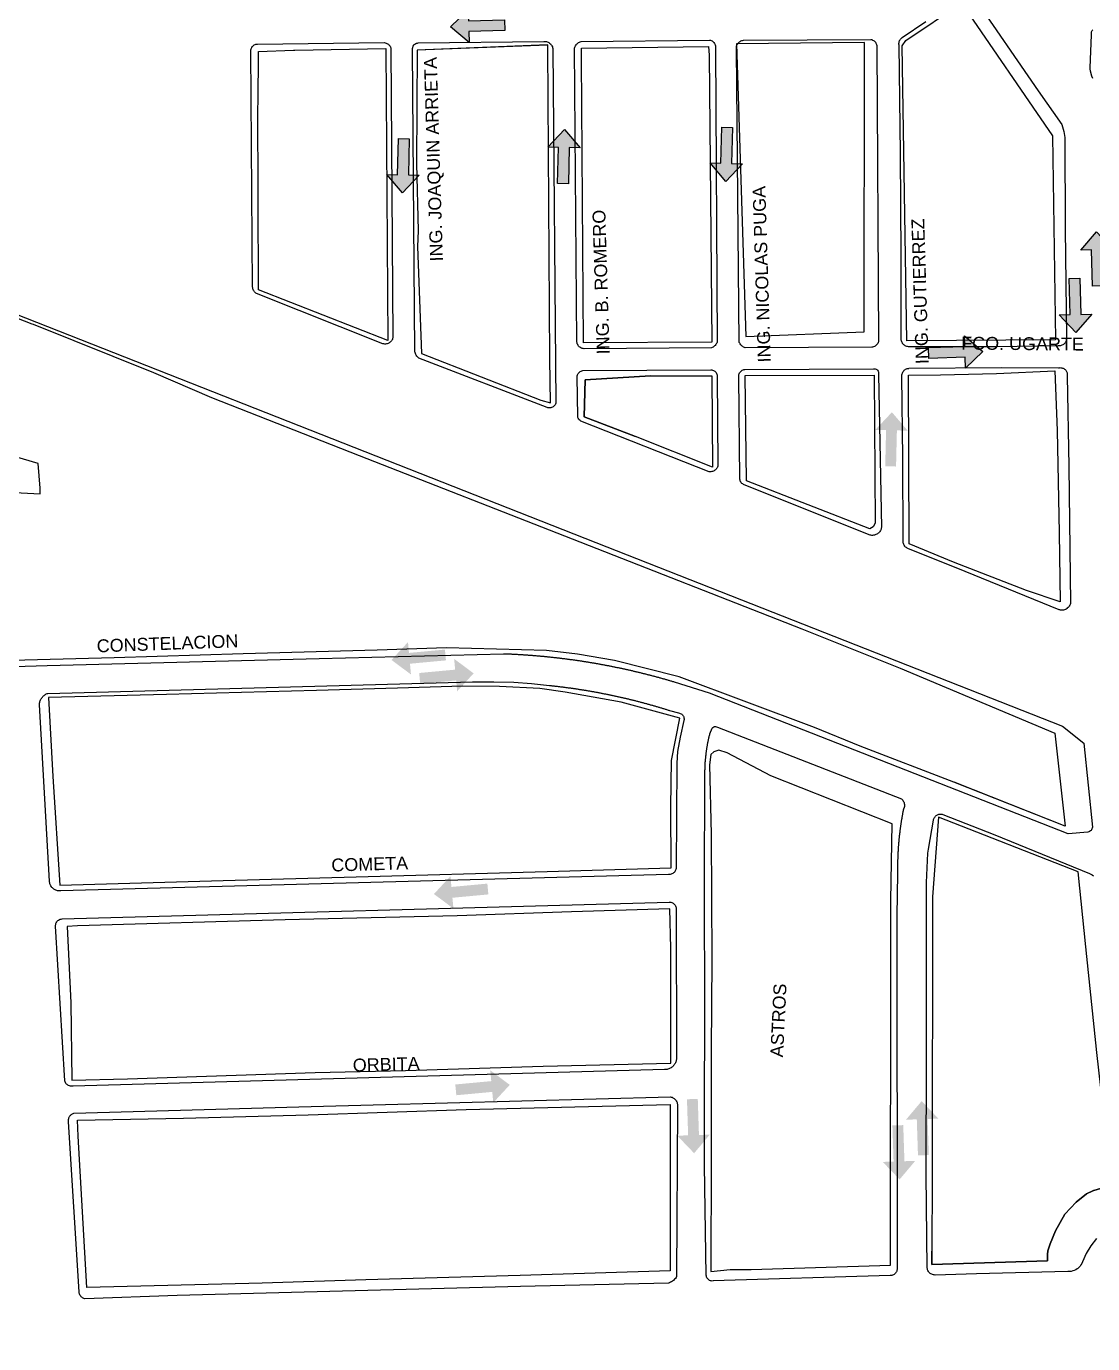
# Model space of a CAD drawing. Header units: metres. Extents: x 668617 to 675126, y 2286318 to 2293677.
# Drawn here: x 671580 to 671995, y 2290418 to 2290930 of the extents above; entities that cross this region are included whole.
import ezdxf

# ---------------------------------------------------------------- set-up
doc = ezdxf.new("R2010")
doc.units = ezdxf.units.M
doc.header["$MEASUREMENT"] = 0
for name, color, linetype in [('0_SENTIDO-VIAL', 30, 'Continuous'), ('DMTG-BANQUETA', 252, 'Continuous'), ('DMTG-MANZANA', 253, 'Continuous'), ('DMTG-NOM-CALLES', 251, 'Continuous'), ('DMTG-TRAZA-BASE', 7, 'Continuous'), ('DMTG_SECCIONES_VIALES', 250, 'Continuous')]:
    doc.layers.add(name, color=color, linetype=linetype)
doc.styles.get("Standard").update_dxf_attribs({"font": 'arial.ttf'})

# ---------------------------------------------------------------- blocks, each defined once
blk = doc.blocks.new('traza_base_proyecto')
at = {"layer": '0_SENTIDO-VIAL'}
for points in [[(209.14, -1722.67), (195.1, -1723.09), (195.22, -1727.3), (188.01, -1721.2), (194.84, -1714.67), (194.97, -1718.88), (209.01, -1718.46)], [(229.64, -1782.14), (229.97, -1768.1), (225.76, -1768), (232.24, -1761.12), (238.39, -1768.29), (234.18, -1768.2), (233.85, -1782.24)], [(297.65, -1760.34), (297.32, -1774.38), (301.54, -1774.48), (295.05, -1781.35), (288.9, -1774.18), (293.11, -1774.28), (293.44, -1760.24)], [(171.93, -1764.8), (171.6, -1778.84), (175.81, -1778.94), (169.33, -1785.81), (163.17, -1778.64), (167.39, -1778.74), (167.72, -1764.7)], [(437.65, -1822.03), (437.28, -1807.99), (433.07, -1808.1), (439.21, -1800.91), (445.71, -1807.77), (441.5, -1807.88), (441.86, -1821.92)], [(432.78, -1819.02), (433.14, -1833.06), (437.36, -1832.96), (431.22, -1840.14), (424.72, -1833.28), (428.93, -1833.17), (428.57, -1819.13)], [(373.94, -1845.97), (387.98, -1845.55), (387.86, -1841.34), (395.06, -1847.45), (388.23, -1853.97), (388.11, -1849.76), (374.07, -1850.18)], [(357.05, -1892.13), (357.38, -1878.09), (353.16, -1877.99), (359.65, -1871.12), (365.8, -1878.29), (361.59, -1878.19), (361.26, -1892.23)], [(186.19, -1967.63), (172.2, -1968.93), (172.59, -1973.12), (165.01, -1967.48), (171.42, -1960.54), (171.81, -1964.73), (185.8, -1963.43)], [(175.78, -1972.54), (189.77, -1971.24), (189.38, -1967.04), (196.96, -1972.68), (190.55, -1979.63), (190.16, -1975.43), (176.17, -1976.73)], [(202.69, -2058.66), (188.71, -2059.96), (189.1, -2064.15), (181.52, -2058.51), (187.93, -2051.57), (188.32, -2055.76), (202.3, -2054.46)], [(189.83, -2132.58), (203.82, -2131.28), (203.43, -2127.08), (211.01, -2132.73), (204.6, -2139.67), (204.21, -2135.47), (190.22, -2136.77)], [(284.14, -2138.19), (284.6, -2152.23), (288.81, -2152.09), (282.72, -2159.32), (276.17, -2152.5), (280.39, -2152.37), (279.93, -2138.33)], [(369.79, -2160.19), (369.33, -2146.15), (365.12, -2146.29), (371.21, -2139.06), (377.76, -2145.88), (373.54, -2146.01), (374, -2160.05)], [(364.06, -2148.39), (364.52, -2162.43), (368.73, -2162.29), (362.64, -2169.52), (356.09, -2162.7), (360.3, -2162.57), (359.85, -2148.53)]]:
    blk.add_hatch(color=256, dxfattribs=at).paths.add_polyline_path(points)
for points in [[(209.14, -1722.67), (195.1, -1723.09), (195.22, -1727.3), (188.01, -1721.2), (194.84, -1714.67), (194.97, -1718.88), (209.01, -1718.46)], [(229.64, -1782.14), (229.97, -1768.1), (225.76, -1768), (232.24, -1761.12), (238.39, -1768.29), (234.18, -1768.2), (233.85, -1782.24)], [(297.65, -1760.34), (297.32, -1774.38), (301.54, -1774.48), (295.05, -1781.35), (288.9, -1774.18), (293.11, -1774.28), (293.44, -1760.24)], [(171.93, -1764.8), (171.6, -1778.84), (175.81, -1778.94), (169.33, -1785.81), (163.17, -1778.64), (167.39, -1778.74), (167.72, -1764.7)], [(437.65, -1822.03), (437.28, -1807.99), (433.07, -1808.1), (439.21, -1800.91), (445.71, -1807.77), (441.5, -1807.88), (441.86, -1821.92)], [(432.78, -1819.02), (433.14, -1833.06), (437.36, -1832.96), (431.22, -1840.14), (424.72, -1833.28), (428.93, -1833.17), (428.57, -1819.13)], [(373.94, -1845.97), (387.98, -1845.55), (387.86, -1841.34), (395.06, -1847.45), (388.23, -1853.97), (388.11, -1849.76), (374.07, -1850.18)]]:
    blk.add_lwpolyline(points, close=True, dxfattribs=at)
at = {"layer": 'DMTG-BANQUETA', "linetype": 'Continuous', "lineweight": 25}
for points in [[(390.99, -1708.91, 0), (416.54, -1746.06, 0), (425.73, -1759.27, 0), (426.57, -1761.89, 0), (426.86, -1764.31, 0), (426.98, -1799.95, 0), (427.5, -1842.06, 0), (427.53, -1842.37, 0), (427.53, -1842.69, 0), (427.49, -1843, 0), (427.41, -1843.3, 0), (427.31, -1843.59, 0), (427.17, -1843.87, 0), (427, -1844.14, 0), (426.8, -1844.38, 0), (426.57, -1844.6, 0), (426.34, -1844.78, 0), (426.08, -1844.94, 0), (425.79, -1845.07, 0), (425.5, -1845.18, 0), (425.19, -1845.24, 0), (424.87, -1845.28, 0), (424.57, -1845.27, 0), (424.29, -1845.24, 0), (400.35, -1845.71, 0), (366.08, -1845.63, 0), (365.75, -1845.59, 0), (365.42, -1845.51, 0), (365.1, -1845.4, 0), (364.8, -1845.26, 0), (364.52, -1845.08, 0), (364.26, -1844.87, 0), (364.02, -1844.63, 0), (363.81, -1844.37, 0), (363.77, -1844.3, 0), (363.6, -1844.01, 0), (363.46, -1843.7, 0), (363.35, -1843.38, 0), (363.3, -1843.05, 0), (363.27, -1842.72, 0), (363.27, -1842.44, 0), (363.25, -1810.51, 0), (363, -1770.46, 0), (362.43, -1728.34, 0), (362.39, -1728, 0), (362.39, -1727.66, 0), (362.43, -1727.31, 0), (362.5, -1726.98, 0), (362.61, -1726.65, 0), (362.65, -1726.57, 0), (362.81, -1726.27, 0), (363, -1725.98, 0), (363.22, -1725.72, 0), (363.47, -1725.48, 0), (363.64, -1725.34, 0), (372.83, -1719.14, 0)], [(437.81, -1741.3, 0), (437.41, -1740.41, 0), (437.11, -1739.49, 0), (437.09, -1739.42, 0), (436.9, -1738.46, 0), (436.82, -1737.5, 0), (436.82, -1737.11, 0), (437.28, -1724.32, 0), (437.25, -1724.04, 0), (437.25, -1723.77, 0), (437.28, -1723.49, 0), (437.34, -1723.22, 0), (437.43, -1722.95, 0), (437.55, -1722.7, 0), (437.7, -1722.46, 0), (437.79, -1722.35, 0)], [(-37.43, -1810.78, 0), (244.45, -1921.74, 0), (425.98, -1993.2, 0), (434.26, -1999.81, 0), (437.67, -2032.52, 0), (437.59, -2032.86, 0), (437.47, -2033.18, 0), (437.29, -2033.49, 0), (437.09, -2033.76, 0), (436.83, -2033.99, 0), (436.55, -2034.19, 0), (436.23, -2034.34, 0), (435.9, -2034.43, 0), (428.15, -2035.06, 0), (288.64, -1980.4, 0), (275.06, -1976.11, 0), (274.77, -1976.02, 0), (274.48, -1975.93, 0), (274.19, -1975.85, 0), (273.9, -1975.76, 0), (273.61, -1975.68, 0), (273.31, -1975.59, 0), (273.02, -1975.51, 0), (272.74, -1975.42, 0), (272.44, -1975.34, 0), (272.15, -1975.25, 0), (271.86, -1975.17, 0), (271.56, -1975.09, 0), (271.27, -1975, 0), (270.99, -1974.92, 0), (270.7, -1974.84, 0), (270.4, -1974.76, 0), (270.11, -1974.68, 0), (269.81, -1974.6, 0), (269.52, -1974.51, 0), (269.24, -1974.43, 0), (268.95, -1974.35, 0), (268.65, -1974.27, 0), (268.35, -1974.19, 0), (268.06, -1974.12, 0), (267.78, -1974.04, 0), (267.49, -1973.96, 0), (267.19, -1973.87, 0), (266.9, -1973.8, 0), (266.6, -1973.73, 0), (266.31, -1973.65, 0), (266.02, -1973.57, 0), (265.72, -1973.49, 0), (265.44, -1973.42, 0), (265.14, -1973.34, 0), (264.85, -1973.27, 0), (264.56, -1973.19, 0), (264.26, -1973.12, 0), (263.97, -1973.04, 0), (263.69, -1972.97, 0), (263.38, -1972.9, 0), (263.08, -1972.82, 0), (262.8, -1972.75, 0), (262.5, -1972.68, 0), (262.2, -1972.6, 0), (261.9, -1972.53, 0), (261.62, -1972.46, 0), (261.33, -1972.39, 0), (261.03, -1972.32, 0), (260.74, -1972.25, 0), (260.44, -1972.18, 0), (260.15, -1972.11, 0), (259.85, -1972.04, 0), (259.56, -1971.97, 0), (259.26, -1971.9, 0), (258.97, -1971.83, 0), (258.69, -1971.76, 0), (258.38, -1971.69, 0), (258.09, -1971.62, 0), (257.79, -1971.56, 0), (257.49, -1971.49, 0), (257.19, -1971.42, 0), (256.9, -1971.36, 0), (256.6, -1971.29, 0), (256.31, -1971.23, 0), (256.02, -1971.16, 0), (255.72, -1971.1, 0), (255.44, -1971.03, 0), (255.13, -1970.97, 0), (254.83, -1970.9, 0), (254.54, -1970.84, 0), (254.24, -1970.78, 0), (253.94, -1970.71, 0), (253.65, -1970.65, 0), (253.35, -1970.59, 0), (253.06, -1970.53, 0), (252.76, -1970.47, 0), (252.45, -1970.4, 0), (252.17, -1970.34, 0), (251.86, -1970.28, 0), (251.56, -1970.22, 0), (251.28, -1970.16, 0), (250.98, -1970.1, 0), (250.69, -1970.04, 0), (250.39, -1969.99, 0), (250.09, -1969.93, 0), (249.79, -1969.87, 0), (249.5, -1969.81, 0), (249.2, -1969.75, 0), (248.9, -1969.7, 0), (248.6, -1969.64, 0), (248.31, -1969.58, 0), (248.01, -1969.53, 0), (247.7, -1969.47, 0), (247.4, -1969.42, 0), (247.11, -1969.36, 0), (246.81, -1969.31, 0), (246.52, -1969.25, 0), (246.22, -1969.2, 0), (245.92, -1969.14, 0), (245.63, -1969.09, 0), (245.33, -1969.04, 0), (245.02, -1968.99, 0), (244.73, -1968.93, 0), (244.43, -1968.87, 0), (244.14, -1968.83, 0), (243.84, -1968.78, 0), (243.54, -1968.73, 0), (243.24, -1968.68, 0), (242.94, -1968.62, 0), (242.64, -1968.58, 0), (242.35, -1968.53, 0), (242.05, -1968.48, 0), (241.75, -1968.43, 0), (241.45, -1968.37, 0), (241.15, -1968.33, 0), (240.85, -1968.28, 0), (240.55, -1968.24, 0), (240.25, -1968.19, 0), (239.95, -1968.14, 0), (239.64, -1968.1, 0), (239.36, -1968.05, 0), (239.06, -1968, 0), (238.76, -1967.96, 0), (238.46, -1967.91, 0), (238.16, -1967.87, 0), (237.86, -1967.82, 0), (237.55, -1967.78, 0), (237.26, -1967.74, 0), (236.96, -1967.69, 0), (236.66, -1967.65, 0), (236.36, -1967.61, 0), (236.06, -1967.56, 0), (235.76, -1967.52, 0), (235.46, -1967.48, 0), (235.16, -1967.44, 0), (234.85, -1967.4, 0), (234.56, -1967.36, 0), (234.26, -1967.32, 0), (233.96, -1967.28, 0), (233.65, -1967.24, 0), (233.35, -1967.2, 0), (233.06, -1967.16, 0), (232.76, -1967.12, 0), (232.46, -1967.08, 0), (232.15, -1967.05, 0), (231.85, -1967.01, 0), (231.56, -1966.97, 0), (231.26, -1966.93, 0), (230.95, -1966.9, 0), (230.65, -1966.86, 0), (230.35, -1966.83, 0), (230.06, -1966.79, 0), (229.76, -1966.75, 0), (229.45, -1966.72, 0), (229.15, -1966.69, 0), (228.85, -1966.65, 0), (228.55, -1966.62, 0), (228.24, -1966.58, 0), (227.95, -1966.55, 0), (227.65, -1966.52, 0), (227.35, -1966.49, 0), (227.05, -1966.45, 0), (226.75, -1966.42, 0), (226.45, -1966.39, 0), (226.14, -1966.36, 0), (225.84, -1966.33, 0), (225.54, -1966.3, 0), (225.23, -1966.27, 0), (224.94, -1966.24, 0), (224.64, -1966.21, 0), (224.34, -1966.18, 0), (224.04, -1966.15, 0), (223.73, -1966.12, 0), (223.44, -1966.1, 0), (223.12, -1966.07, 0), (222.82, -1966.04, 0), (222.52, -1966.02, 0), (222.23, -1965.99, 0), (221.92, -1965.96, 0), (221.62, -1965.94, 0), (221.32, -1965.91, 0), (221.02, -1965.89, 0), (220.71, -1965.86, 0), (220.42, -1965.84, 0), (220.1, -1965.81, 0), (219.81, -1965.79, 0), (219.51, -1965.77, 0), (219.21, -1965.74, 0), (218.9, -1965.72, 0), (218.6, -1965.7, 0), (218.3, -1965.68, 0), (218, -1965.65, 0), (217.69, -1965.62, 0), (217.4, -1965.61, 0), (217.1, -1965.59, 0), (216.79, -1965.57, 0), (216.49, -1965.55, 0), (216.19, -1965.53, 0), (215.89, -1965.51, 0), (215.59, -1965.49, 0), (215.27, -1965.48, 0), (214.98, -1965.46, 0), (214.69, -1965.44, 0), (214.38, -1965.42, 0), (214.06, -1965.41, 0), (213.77, -1965.39, 0), (213.47, -1965.37, 0), (213.17, -1965.36, 0), (212.86, -1965.34, 0), (212.56, -1965.32, 0), (212.26, -1965.31, 0), (211.96, -1965.3, 0), (211.66, -1965.28, 0), (211.35, -1965.27, 0), (211.05, -1965.25, 0), (210.75, -1965.24, 0), (210.45, -1965.23, 0), (210.14, -1965.21, 0), (209.84, -1965.2, 0), (209.53, -1965.19, 0), (209.23, -1965.18, 0), (208.94, -1965.17, 0), (208.62, -1965.16, 0), (136.9, -1966.99, 0), (31.12, -1969.7, 0), (-135.79, -1974.82, 0)], [(439.2, -2192.52, 0), (437.05, -2195.31, 0), (435.22, -2198.33, 0), (433.74, -2201.52, 0), (433.48, -2202.21, 0), (433.17, -2202.75, 0), (432.81, -2203.26, 0), (432.39, -2203.72, 0), (431.92, -2204.13, 0), (431.66, -2204.33, 0), (431.13, -2204.66, 0), (430.57, -2204.92, 0), (429.98, -2205.12, 0), (429.37, -2205.26, 0), (428.75, -2205.32, 0), (428.12, -2205.31, 0), (428.1, -2205.31, 0), (392.61, -2206.17, 0), (376.46, -2206.7, 0), (376.12, -2206.68, 0), (375.78, -2206.63, 0), (375.44, -2206.53, 0), (375.12, -2206.4, 0), (374.82, -2206.24, 0), (374.54, -2206.04, 0), (374.28, -2205.82, 0), (374.05, -2205.57, 0), (373.85, -2205.29, 0), (373.68, -2204.99, 0), (373.55, -2204.67, 0), (373.45, -2204.34, 0), (373.4, -2204.09, 0), (372.99, -2167.59, 0), (373.05, -2121, 0), (373.09, -2054.03, 0), (373.65, -2042.63, 0), (373.83, -2041.02, 0), (375.84, -2029.78, 0), (375.89, -2029.57, 0), (375.98, -2029.27, 0), (376.1, -2028.98, 0), (376.24, -2028.71, 0), (376.44, -2028.45, 0), (376.64, -2028.22, 0), (376.88, -2028.01, 0), (377.13, -2027.83, 0), (377.41, -2027.68, 0), (377.63, -2027.59, 0), (377.92, -2027.5, 0), (378.23, -2027.44, 0), (378.54, -2027.41, 0), (378.85, -2027.42, 0), (379.16, -2027.47, 0), (379.46, -2027.55, 0), (379.48, -2027.55, 0), (399.74, -2035.49, 0), (436.5, -2050.49, 0), (437.05, -2050.74, 0), (437.56, -2051.05, 0), (438.04, -2051.42, 0)]]:
    blk.add_polyline3d(points, dxfattribs=at)
for points in [[(289.45, -1846.05, 0), (239.91, -1846.44, 0), (239.57, -1846.39, 0), (239.23, -1846.31, 0), (238.91, -1846.2, 0), (238.6, -1846.04, 0), (238.31, -1845.85, 0), (238.05, -1845.62, 0), (237.81, -1845.37, 0), (237.6, -1845.1, 0), (237.44, -1844.8, 0), (237.29, -1844.48, 0), (237.2, -1844.15, 0), (237.14, -1843.81, 0), (236.25, -1729.52, 0), (236.34, -1729.19, 0), (236.47, -1728.87, 0), (236.62, -1728.57, 0), (236.81, -1728.28, 0), (237.02, -1728.01, 0), (237.26, -1727.77, 0), (237.52, -1727.55, 0), (237.8, -1727.35, 0), (238.1, -1727.19, 0), (238.41, -1727.05, 0), (238.74, -1726.95, 0), (288.76, -1726.36, 0), (289.08, -1726.44, 0), (289.39, -1726.57, 0), (289.69, -1726.72, 0), (289.94, -1726.91, 0), (290.2, -1727.12, 0), (290.42, -1727.37, 0), (290.6, -1727.65, 0), (290.77, -1727.94, 0), (290.89, -1728.25, 0), (290.98, -1728.57, 0), (291.03, -1728.89, 0), (291.04, -1729.22, 0), (291.01, -1729.55, 0), (291.66, -1843.89, 0), (291.52, -1844.22, 0), (291.35, -1844.53, 0), (291.16, -1844.83, 0), (290.94, -1845.1, 0), (290.69, -1845.35, 0), (290.4, -1845.57, 0), (290.1, -1845.76, 0), (289.77, -1845.92, 0)], [(351.8, -1845.82, 0), (302.63, -1846.06, 0), (302.29, -1845.93, 0), (301.97, -1845.77, 0), (301.65, -1845.58, 0), (301.38, -1845.36, 0), (301.1, -1845.12, 0), (300.86, -1844.86, 0), (300.64, -1844.57, 0), (300.45, -1844.27, 0), (300.28, -1843.95, 0), (299.2, -1730.07, 0), (299.15, -1729.73, 0), (299.15, -1729.39, 0), (299.17, -1729.05, 0), (299.24, -1728.72, 0), (299.35, -1728.4, 0), (299.48, -1728.09, 0), (299.66, -1727.8, 0), (299.86, -1727.53, 0), (300.09, -1727.28, 0), (300.35, -1727.06, 0), (300.63, -1726.87, 0), (300.94, -1726.72, 0), (301.25, -1726.59, 0), (301.58, -1726.51, 0), (301.91, -1726.46, 0), (351.47, -1726.11, 0), (351.8, -1726.21, 0), (352.13, -1726.35, 0), (352.44, -1726.52, 0), (352.72, -1726.73, 0), (352.98, -1726.96, 0), (353.21, -1727.23, 0), (353.41, -1727.52, 0), (353.58, -1727.83, 0), (353.71, -1728.15, 0), (353.81, -1728.49, 0), (354.47, -1843.36, 0), (354.4, -1843.71, 0), (354.29, -1844.05, 0), (354.14, -1844.37, 0), (353.94, -1844.67, 0), (353.71, -1844.95, 0), (353.45, -1845.19, 0), (353.16, -1845.4, 0), (352.84, -1845.57, 0), (352.51, -1845.7, 0), (352.16, -1845.78, 0)], [(162.7, -1844.59, 0), (162.37, -1844.59, 0), (162.03, -1844.56, 0), (161.7, -1844.49, 0), (112.55, -1824.94, 0), (112.26, -1824.76, 0), (112, -1824.55, 0), (111.76, -1824.3, 0), (111.55, -1824.04, 0), (111.37, -1823.75, 0), (111.22, -1823.44, 0), (111.11, -1823.12, 0), (111.04, -1822.79, 0), (111, -1822.46, 0), (110.3, -1730.48, 0), (110.33, -1730.15, 0), (110.41, -1729.82, 0), (110.53, -1729.5, 0), (110.69, -1729.2, 0), (110.88, -1728.93, 0), (111.1, -1728.68, 0), (111.36, -1728.46, 0), (111.64, -1728.27, 0), (111.94, -1728.12, 0), (112.26, -1728.02, 0), (112.6, -1727.95, 0), (112.94, -1727.93, 0), (162.2, -1727.37, 0), (162.54, -1727.43, 0), (162.88, -1727.52, 0), (163.19, -1727.65, 0), (163.5, -1727.82, 0), (163.78, -1728.02, 0), (164.03, -1728.25, 0), (164.26, -1728.51, 0), (164.45, -1728.8, 0), (164.6, -1729.1, 0), (164.74, -1729.42, 0), (164.81, -1729.76, 0), (165.55, -1842.14, 0), (165.46, -1842.46, 0), (165.34, -1842.77, 0), (165.19, -1843.07, 0), (165, -1843.35, 0), (164.78, -1843.61, 0), (164.54, -1843.84, 0), (164.27, -1844.04, 0), (163.98, -1844.22, 0), (163.69, -1844.36, 0), (163.36, -1844.47, 0), (163.04, -1844.55, 0)], [(226.57, -1869.46, 0), (226.22, -1869.47, 0), (225.87, -1869.43, 0), (225.53, -1869.34, 0), (175.69, -1850.06, 0), (175.39, -1849.83, 0), (175.12, -1849.56, 0), (174.88, -1849.28, 0), (174.66, -1848.97, 0), (174.48, -1848.64, 0), (174.33, -1848.29, 0), (174.21, -1847.94, 0), (174.13, -1847.57, 0), (173.2, -1730, 0), (173.2, -1729.66, 0), (173.25, -1729.32, 0), (173.34, -1729, 0), (173.48, -1728.69, 0), (173.67, -1728.4, 0), (173.89, -1728.14, 0), (174.15, -1727.92, 0), (174.44, -1727.74, 0), (174.75, -1727.6, 0), (175.07, -1727.51, 0), (175.41, -1727.46, 0), (224.23, -1726.87, 0), (224.59, -1726.87, 0), (224.94, -1726.91, 0), (225.29, -1726.97, 0), (225.62, -1727.07, 0), (225.94, -1727.21, 0), (226.25, -1727.37, 0), (226.53, -1727.58, 0), (226.8, -1727.81, 0), (227.03, -1728.07, 0), (227.24, -1728.35, 0), (227.42, -1728.65, 0), (227.57, -1728.96, 0), (227.69, -1729.3, 0), (227.76, -1729.64, 0), (228.94, -1867.62, 0), (228.8, -1867.94, 0), (228.62, -1868.25, 0), (228.41, -1868.53, 0), (228.16, -1868.78, 0), (227.88, -1868.99, 0), (227.58, -1869.17, 0), (227.26, -1869.31, 0), (226.92, -1869.41, 0)], [(289.24, -1894.27, 0), (288.92, -1894.29, 0), (288.59, -1894.27, 0), (238.65, -1874.58, 0), (238.34, -1874.37, 0), (238.06, -1874.11, 0), (237.82, -1873.81, 0), (237.64, -1873.48, 0), (237.5, -1873.12, 0), (237.44, -1872.76, 0), (237.19, -1857.3, 0), (237.24, -1856.95, 0), (237.34, -1856.62, 0), (237.48, -1856.31, 0), (237.67, -1856.01, 0), (237.89, -1855.74, 0), (238.14, -1855.51, 0), (238.44, -1855.3, 0), (238.74, -1855.14, 0), (239.06, -1855.02, 0), (239.4, -1854.95, 0), (289.2, -1854.62, 0), (289.55, -1854.65, 0), (289.88, -1854.73, 0), (290.2, -1854.85, 0), (290.51, -1855.01, 0), (290.79, -1855.21, 0), (291.04, -1855.45, 0), (291.25, -1855.72, 0), (291.44, -1856.01, 0), (291.57, -1856.33, 0), (291.67, -1856.66, 0), (291.72, -1857, 0), (291.99, -1891.81, 0), (291.91, -1892.12, 0), (291.79, -1892.44, 0), (291.64, -1892.73, 0), (291.46, -1893, 0), (291.25, -1893.26, 0), (291.02, -1893.49, 0), (290.77, -1893.7, 0), (290.49, -1893.87, 0), (290.2, -1894.02, 0), (289.89, -1894.14, 0), (289.56, -1894.22, 0)], [(352.49, -1918.99, 0), (352.16, -1919.01, 0), (351.82, -1919, 0), (351.49, -1918.95, 0), (351.16, -1918.87, 0), (350.84, -1918.77, 0), (301.94, -1899.19, 0), (301.61, -1899.02, 0), (301.31, -1898.79, 0), (301.06, -1898.52, 0), (300.85, -1898.21, 0), (300.69, -1897.87, 0), (300.59, -1897.52, 0), (300.54, -1897.15, 0), (300.1, -1857.19, 0), (300.1, -1856.83, 0), (300.16, -1856.47, 0), (300.26, -1856.12, 0), (300.41, -1855.8, 0), (300.6, -1855.5, 0), (300.84, -1855.23, 0), (301.1, -1855, 0), (301.41, -1854.81, 0), (301.74, -1854.66, 0), (302.08, -1854.56, 0), (302.44, -1854.51, 0), (352.44, -1854.21, 0), (352.79, -1854.19, 0), (353.15, -1854.24, 0), (353.49, -1854.36, 0), (353.8, -1854.55, 0), (354.06, -1854.79, 0), (354.26, -1855.09, 0), (354.4, -1855.42, 0), (354.47, -1855.78, 0), (354.47, -1856.14, 0), (354.39, -1856.49, 0), (355.56, -1915.9, 0), (355.51, -1916.23, 0), (355.42, -1916.56, 0), (355.31, -1916.87, 0), (355.17, -1917.18, 0), (354.99, -1917.46, 0), (354.79, -1917.73, 0), (354.57, -1917.98, 0), (354.32, -1918.21, 0), (354.05, -1918.41, 0), (353.77, -1918.58, 0), (353.46, -1918.73, 0), (353.15, -1918.85, 0), (352.82, -1918.93, 0)], [(402.44, -1853.75, 0), (424.5, -1853.86, 0), (424.8, -1853.8, 0), (425.1, -1853.78, 0), (425.41, -1853.79, 0), (425.71, -1853.84, 0), (426.01, -1853.92, 0), (426.29, -1854.03, 0), (426.56, -1854.17, 0), (426.82, -1854.34, 0), (427.04, -1854.53, 0), (427.25, -1854.76, 0), (427.43, -1855, 0), (427.58, -1855.27, 0), (427.71, -1855.55, 0), (427.8, -1855.84, 0), (427.86, -1856.14, 0), (427.88, -1856.45, 0), (427.87, -1856.75, 0), (427.85, -1856.95, 0), (428.45, -1892.19, 0), (429.07, -1945.52, 0), (428.96, -1945.88, 0), (428.82, -1946.22, 0), (428.63, -1946.55, 0), (428.41, -1946.86, 0), (428.15, -1947.13, 0), (427.87, -1947.38, 0), (427.77, -1947.46, 0), (427.45, -1947.66, 0), (427.11, -1947.83, 0), (426.76, -1947.96, 0), (426.39, -1948.04, 0), (426.02, -1948.09, 0), (425.64, -1948.09, 0), (425.27, -1948.05, 0), (424.9, -1947.97, 0), (424.77, -1947.93, 0), (388.1, -1933.07, 0), (365.86, -1924.12, 0), (365.55, -1923.96, 0), (365.26, -1923.77, 0), (364.99, -1923.54, 0), (364.74, -1923.29, 0), (364.64, -1923.16, 0), (364.44, -1922.87, 0), (364.27, -1922.55, 0), (364.14, -1922.23, 0), (364.05, -1921.89, 0), (364, -1921.56, 0), (363.87, -1888.81, 0), (363.53, -1857.16, 0), (363.53, -1856.84, 0), (363.56, -1856.51, 0), (363.64, -1856.19, 0), (363.74, -1855.88, 0), (363.88, -1855.58, 0), (364.05, -1855.3, 0), (364.26, -1855.04, 0), (364.47, -1854.82, 0), (364.72, -1854.61, 0), (365, -1854.43, 0), (365.29, -1854.28, 0), (365.6, -1854.17, 0), (365.92, -1854.09, 0), (366.24, -1854.05, 0), (366.29, -1854.04, 0)], [(273.41, -2050.86, 0), (273.07, -2050.9, 0), (272.72, -2050.89, 0), (36.38, -2057.31, 0), (36.06, -2057.32, 0), (35.73, -2057.32, 0), (35.41, -2057.28, 0), (35.09, -2057.23, 0), (34.78, -2057.14, 0), (34.48, -2057.03, 0), (34.19, -2056.9, 0), (33.9, -2056.74, 0), (33.63, -2056.56, 0), (33.37, -2056.36, 0), (33.13, -2056.14, 0), (32.92, -2055.91, 0), (32.72, -2055.65, 0), (32.54, -2055.37, 0), (32.38, -2055.1, 0), (32.25, -2054.8, 0), (32.14, -2054.5, 0), (32.06, -2054.19, 0), (32, -2053.87, 0), (31.96, -2053.54, 0), (28.07, -1984.93, 0), (28.09, -1984.6, 0), (28.12, -1984.28, 0), (28.19, -1983.95, 0), (28.27, -1983.62, 0), (28.37, -1983.32, 0), (28.49, -1983.02, 0), (28.64, -1982.72, 0), (28.81, -1982.44, 0), (28.99, -1982.17, 0), (29.2, -1981.91, 0), (29.42, -1981.66, 0), (29.65, -1981.44, 0), (29.91, -1981.23, 0), (30.17, -1981.03, 0), (30.44, -1980.86, 0), (30.74, -1980.7, 0), (31.04, -1980.57, 0), (31.35, -1980.46, 0), (196.49, -1975.99, 0), (204.79, -1976, 0), (212.61, -1976.17, 0), (219.49, -1976.66, 0), (226.48, -1977.39, 0), (226.79, -1977.42, 0), (227.09, -1977.45, 0), (227.39, -1977.49, 0), (227.69, -1977.52, 0), (227.99, -1977.55, 0), (228.29, -1977.58, 0), (228.59, -1977.62, 0), (228.89, -1977.65, 0), (229.19, -1977.69, 0), (229.49, -1977.72, 0), (229.78, -1977.76, 0), (230.09, -1977.79, 0), (230.39, -1977.83, 0), (230.69, -1977.86, 0), (230.99, -1977.9, 0), (231.29, -1977.94, 0), (231.59, -1977.98, 0), (231.89, -1978.01, 0), (232.19, -1978.05, 0), (232.48, -1978.09, 0), (232.79, -1978.12, 0), (233.09, -1978.17, 0), (233.39, -1978.21, 0), (233.69, -1978.25, 0), (233.99, -1978.29, 0), (234.29, -1978.33, 0), (234.59, -1978.37, 0), (234.89, -1978.41, 0), (235.19, -1978.46, 0), (235.49, -1978.5, 0), (235.79, -1978.54, 0), (236.09, -1978.58, 0), (236.39, -1978.62, 0), (236.69, -1978.67, 0), (236.98, -1978.72, 0), (237.27, -1978.76, 0), (237.58, -1978.81, 0), (237.88, -1978.85, 0), (238.19, -1978.9, 0), (238.48, -1978.94, 0), (238.77, -1978.99, 0), (239.08, -1979.04, 0), (239.37, -1979.09, 0), (239.67, -1979.12, 0), (239.97, -1979.18, 0), (240.27, -1979.23, 0), (240.57, -1979.28, 0), (240.87, -1979.33, 0), (241.16, -1979.37, 0), (241.45, -1979.43, 0), (241.76, -1979.48, 0), (242.06, -1979.53, 0), (242.36, -1979.58, 0), (242.65, -1979.64, 0), (242.95, -1979.69, 0), (243.25, -1979.74, 0), (243.55, -1979.79, 0), (243.85, -1979.85, 0), (244.14, -1979.9, 0), (244.43, -1979.96, 0), (244.74, -1980.01, 0), (245.04, -1980.06, 0), (245.33, -1980.12, 0), (245.63, -1980.18, 0), (245.94, -1980.23, 0), (246.22, -1980.29, 0), (246.52, -1980.35, 0), (246.81, -1980.4, 0), (247.11, -1980.46, 0), (247.4, -1980.52, 0), (247.7, -1980.58, 0), (248, -1980.64, 0), (248.3, -1980.69, 0), (248.6, -1980.75, 0), (248.89, -1980.81, 0), (249.19, -1980.87, 0), (249.49, -1980.94, 0), (249.78, -1981, 0), (250.08, -1981.06, 0), (250.37, -1981.12, 0), (250.67, -1981.18, 0), (250.97, -1981.25, 0), (251.26, -1981.31, 0), (251.56, -1981.37, 0), (251.85, -1981.44, 0), (252.15, -1981.5, 0), (252.44, -1981.56, 0), (252.74, -1981.62, 0), (253.03, -1981.69, 0), (253.33, -1981.76, 0), (253.62, -1981.83, 0), (253.92, -1981.89, 0), (254.21, -1981.96, 0), (254.51, -1982.03, 0), (254.8, -1982.09, 0), (255.1, -1982.16, 0), (255.39, -1982.23, 0), (255.69, -1982.3, 0), (255.98, -1982.37, 0), (256.28, -1982.44, 0), (256.57, -1982.51, 0), (256.85, -1982.58, 0), (257.16, -1982.65, 0), (257.45, -1982.72, 0), (257.74, -1982.79, 0), (258.04, -1982.86, 0), (258.33, -1982.94, 0), (258.63, -1983.01, 0), (258.92, -1983.08, 0), (259.21, -1983.16, 0), (259.51, -1983.23, 0), (259.8, -1983.3, 0), (260.09, -1983.37, 0), (260.39, -1983.45, 0), (260.69, -1983.53, 0), (260.97, -1983.6, 0), (261.26, -1983.68, 0), (261.56, -1983.76, 0), (261.85, -1983.83, 0), (262.14, -1983.91, 0), (262.44, -1983.99, 0), (262.73, -1984.07, 0), (263.02, -1984.14, 0), (263.31, -1984.22, 0), (263.6, -1984.3, 0), (263.89, -1984.37, 0), (264.19, -1984.46, 0), (264.48, -1984.54, 0), (264.77, -1984.62, 0), (265.06, -1984.7, 0), (265.35, -1984.78, 0), (265.64, -1984.87, 0), (265.94, -1984.95, 0), (266.22, -1985.03, 0), (266.52, -1985.11, 0), (266.81, -1985.2, 0), (267.1, -1985.28, 0), (267.39, -1985.36, 0), (267.69, -1985.45, 0), (267.97, -1985.53, 0), (268.26, -1985.62, 0), (268.55, -1985.7, 0), (268.84, -1985.79, 0), (269.13, -1985.87, 0), (269.42, -1985.96, 0), (269.71, -1986.05, 0), (270, -1986.14, 0), (270.29, -1986.23, 0), (270.57, -1986.31, 0), (270.86, -1986.4, 0), (271.15, -1986.49, 0), (271.44, -1986.58, 0), (271.73, -1986.67, 0), (272.02, -1986.76, 0), (272.31, -1986.85, 0), (272.6, -1986.94, 0), (272.88, -1987.03, 0), (273.17, -1987.12, 0), (276.67, -1988.09, 0), (277, -1988.14, 0), (277.33, -1988.23, 0), (277.63, -1988.37, 0), (277.91, -1988.56, 0), (278.17, -1988.79, 0), (278.39, -1989.05, 0), (278.56, -1989.34, 0), (278.7, -1989.65, 0), (278.78, -1989.98, 0), (278.82, -1990.31, 0), (278.81, -1990.65, 0), (278.75, -1990.99, 0), (277.23, -1997.55, 0), (276.25, -2003.08, 0), (276.05, -2007.59, 0), (275.74, -2048.59, 0), (275.66, -2048.92, 0), (275.53, -2049.25, 0), (275.37, -2049.55, 0), (275.17, -2049.84, 0), (274.94, -2050.1, 0), (274.69, -2050.32, 0), (274.39, -2050.52, 0), (274.08, -2050.67, 0), (273.75, -2050.79, 0)], [(290.11, -2209.01, 0), (289.76, -2209.03, 0), (289.4, -2208.99, 0), (289.05, -2208.91, 0), (288.72, -2208.77, 0), (288.41, -2208.58, 0), (288.14, -2208.35, 0), (287.91, -2208.08, 0), (287.71, -2207.77, 0), (287.57, -2207.44, 0), (287.48, -2207.1, 0), (287.44, -2206.74, 0), (286.77, -2164.05, 0), (286.73, -2142.36, 0), (286.9, -2104.55, 0), (286.76, -2056.42, 0), (286.94, -2011.82, 0), (286.94, -2011.51, 0), (286.94, -2011.2, 0), (286.94, -2010.9, 0), (286.94, -2010.59, 0), (286.94, -2010.28, 0), (286.95, -2009.97, 0), (286.96, -2009.66, 0), (286.97, -2009.35, 0), (286.98, -2009.04, 0), (286.99, -2008.73, 0), (287.01, -2008.42, 0), (287.02, -2008.12, 0), (287.04, -2007.81, 0), (287.06, -2007.5, 0), (287.07, -2007.19, 0), (287.1, -2006.87, 0), (287.13, -2006.57, 0), (287.15, -2006.26, 0), (287.19, -2005.96, 0), (287.21, -2005.65, 0), (287.24, -2005.34, 0), (287.27, -2005.03, 0), (287.3, -2004.73, 0), (287.34, -2004.42, 0), (287.37, -2004.11, 0), (287.41, -2003.81, 0), (287.45, -2003.5, 0), (287.49, -2003.19, 0), (287.53, -2002.89, 0), (287.58, -2002.58, 0), (287.62, -2002.27, 0), (287.67, -2001.97, 0), (287.72, -2001.66, 0), (287.77, -2001.36, 0), (287.82, -2001.05, 0), (287.87, -2000.75, 0), (287.94, -2000.45, 0), (287.98, -2000.14, 0), (288.04, -1999.84, 0), (288.1, -1999.53, 0), (288.16, -1999.23, 0), (288.22, -1998.93, 0), (288.29, -1998.62, 0), (288.34, -1998.32, 0), (288.42, -1998.02, 0), (288.49, -1997.72, 0), (288.56, -1997.42, 0), (288.63, -1997.12, 0), (288.7, -1996.82, 0), (288.78, -1996.52, 0), (288.85, -1996.22, 0), (289.72, -1993.96, 0), (289.98, -1993.69, 0), (290.32, -1993.5, 0), (290.69, -1993.4, 0), (291.06, -1993.39, 0), (291.44, -1993.47, 0), (291.77, -1993.64, 0), (363.4, -2021.51, 0), (363.66, -2021.76, 0), (363.88, -2022.04, 0), (364.08, -2022.34, 0), (364.24, -2022.66, 0), (364.37, -2023, 0), (364.47, -2023.35, 0), (364.53, -2023.7, 0), (364.55, -2024.06, 0), (364.53, -2024.42, 0), (364.07, -2025.89, 0), (364.01, -2026.19, 0), (363.94, -2026.49, 0), (363.89, -2026.79, 0), (363.83, -2027.09, 0), (363.77, -2027.39, 0), (363.72, -2027.69, 0), (363.67, -2027.99, 0), (363.6, -2028.29, 0), (363.56, -2028.59, 0), (363.51, -2028.89, 0), (363.46, -2029.19, 0), (363.41, -2029.49, 0), (363.35, -2029.79, 0), (363.3, -2030.09, 0), (363.26, -2030.39, 0), (363.21, -2030.69, 0), (363.17, -2030.99, 0), (363.12, -2031.29, 0), (363.08, -2031.6, 0), (363.03, -2031.9, 0), (362.99, -2032.2, 0), (362.95, -2032.5, 0), (362.9, -2032.8, 0), (362.86, -2033.11, 0), (362.82, -2033.41, 0), (362.78, -2033.71, 0), (362.74, -2034.01, 0), (362.71, -2034.31, 0), (362.67, -2034.62, 0), (362.63, -2034.92, 0), (362.6, -2035.22, 0), (362.56, -2035.53, 0), (362.53, -2035.83, 0), (362.5, -2036.12, 0), (362.46, -2036.43, 0), (362.44, -2036.74, 0), (362.4, -2037.04, 0), (362.37, -2037.34, 0), (362.34, -2037.65, 0), (362.32, -2037.95, 0), (362.29, -2038.26, 0), (362.26, -2038.56, 0), (362.23, -2038.86, 0), (362.21, -2039.17, 0), (362.19, -2039.47, 0), (362.16, -2039.77, 0), (362.14, -2040.08, 0), (362.12, -2040.37, 0), (362.1, -2040.69, 0), (362.08, -2040.99, 0), (362.06, -2041.29, 0), (362.04, -2041.6, 0), (362.02, -2041.9, 0), (362, -2042.21, 0), (361.99, -2042.51, 0), (361.97, -2042.82, 0), (361.96, -2043.12, 0), (361.94, -2043.43, 0), (361.94, -2043.73, 0), (361.92, -2044.03, 0), (361.91, -2044.34, 0), (361.9, -2044.64, 0), (361.89, -2044.95, 0), (361.88, -2045.25, 0), (361.87, -2045.56, 0), (361.85, -2045.86, 0), (361.85, -2046.17, 0), (361.85, -2046.47, 0), (361.85, -2046.78, 0), (361.84, -2047.08, 0), (361.84, -2047.39, 0), (361.84, -2047.69, 0), (361.83, -2048, 0), (361.83, -2048.3, 0), (361.83, -2048.61, 0), (361.83, -2048.91, 0), (361.84, -2049.22, 0), (361.84, -2049.52, 0), (361.84, -2049.82, 0), (361.84, -2050.12, 0), (361.85, -2050.43, 0), (361.62, -2067.09, 0), (361.65, -2204.17, 0), (361.65, -2204.51, 0), (361.61, -2204.84, 0), (361.52, -2205.16, 0), (361.4, -2205.47, 0), (361.23, -2205.76, 0), (361.03, -2206.02, 0), (360.8, -2206.26, 0), (360.52, -2206.47, 0), (360.25, -2206.64, 0), (359.94, -2206.77, 0), (359.62, -2206.86, 0), (359.29, -2206.91, 0), (358.96, -2206.91, 0)], [(40.8, -2133.29, 0), (40.44, -2133.29, 0), (40.1, -2133.25, 0), (39.76, -2133.16, 0), (39.44, -2133.03, 0), (39.13, -2132.86, 0), (38.85, -2132.65, 0), (38.6, -2132.41, 0), (38.38, -2132.14, 0), (38.2, -2131.84, 0), (38.05, -2131.52, 0), (37.95, -2131.19, 0), (34.31, -2071.02, 0), (34.33, -2070.67, 0), (34.39, -2070.33, 0), (34.49, -2069.99, 0), (34.63, -2069.68, 0), (34.81, -2069.37, 0), (35.03, -2069.1, 0), (35.27, -2068.85, 0), (35.55, -2068.64, 0), (35.85, -2068.46, 0), (36.19, -2068.32, 0), (36.51, -2068.23, 0), (36.86, -2068.17, 0), (273.02, -2061.62, 0), (273.37, -2061.62, 0), (273.69, -2061.68, 0), (274.03, -2061.78, 0), (274.34, -2061.92, 0), (274.63, -2062.1, 0), (274.89, -2062.32, 0), (275.13, -2062.57, 0), (275.33, -2062.84, 0), (275.49, -2063.14, 0), (275.61, -2063.46, 0), (275.69, -2063.79, 0), (275.72, -2064.12, 0), (275.71, -2064.47, 0), (275.81, -2122.84, 0), (275.76, -2123.17, 0), (275.69, -2123.5, 0), (275.58, -2123.81, 0), (275.46, -2124.12, 0), (275.31, -2124.42, 0), (275.14, -2124.71, 0), (274.96, -2124.98, 0), (274.75, -2125.24, 0), (274.52, -2125.48, 0), (274.27, -2125.71, 0), (274.01, -2125.91, 0), (273.74, -2126.1, 0), (273.45, -2126.27, 0), (273.15, -2126.41, 0), (272.84, -2126.53, 0), (272.52, -2126.62, 0), (272.2, -2126.7, 0), (271.87, -2126.75, 0), (271.54, -2126.78, 0), (271.2, -2126.78, 0), (41.14, -2133.25, 0)], [(81.65, -2214.67, 0), (45.67, -2215.94, 0), (45.38, -2215.83, 0), (45.1, -2215.7, 0), (44.83, -2215.54, 0), (44.59, -2215.35, 0), (44.36, -2215.14, 0), (44.15, -2214.91, 0), (44.13, -2214.88, 0), (43.95, -2214.63, 0), (43.79, -2214.36, 0), (43.67, -2214.07, 0), (43.57, -2213.78, 0), (43.5, -2213.48, 0), (43.47, -2213.28, 0), (39.38, -2147.07, 0), (39.35, -2146.76, 0), (39.35, -2146.46, 0), (39.39, -2146.16, 0), (39.45, -2145.87, 0), (39.54, -2145.58, 0), (39.66, -2145.3, 0), (39.81, -2145.04, 0), (39.86, -2144.95, 0), (40.04, -2144.71, 0), (40.25, -2144.49, 0), (40.47, -2144.28, 0), (40.71, -2144.1, 0), (40.97, -2143.95, 0), (41.24, -2143.82, 0), (41.42, -2143.75, 0), (129.01, -2141.34, 0), (273.51, -2137.38, 0), (273.84, -2137.46, 0), (274.16, -2137.58, 0), (274.47, -2137.72, 0), (274.76, -2137.9, 0), (275.02, -2138.1, 0), (275.28, -2138.33, 0), (275.39, -2138.44, 0), (275.6, -2138.7, 0), (275.79, -2138.98, 0), (275.95, -2139.28, 0), (276.08, -2139.6, 0), (276.18, -2139.92, 0), (276.25, -2140.25, 0), (276.29, -2140.59, 0), (276.29, -2140.88, 0), (275.89, -2207.21, 0), (275.68, -2207.62, 0), (275.43, -2208, 0), (275.14, -2208.36, 0), (274.81, -2208.69, 0), (274.71, -2208.79, 0), (274.34, -2209.07, 0), (273.95, -2209.32, 0), (273.54, -2209.53, 0), (273.1, -2209.7, 0), (272.69, -2209.82, 0), (215.22, -2211.16, 0)]]:
    blk.add_polyline3d(points, close=True, dxfattribs=at)
at = {"layer": 'DMTG-MANZANA', "color": 8, "linetype": 'Continuous', "lineweight": 25}
for p, q in [((366.13, -1856.76), (378.5, -1856.53)), ((383.64, -1929.41), (366.35, -1922.26))]:
    blk.add_line(p, q, dxfattribs=at)
at = {"layer": 'DMTG-MANZANA', "linetype": 'Continuous', "lineweight": 25}
for points in [[(386.74, -1712, 0), (422.05, -1763.63, 0), (423.25, -1843.02, 0), (365.5, -1843.29, 0), (363.67, -1728.63, 0), (365.05, -1726.57, 0)], [(386.74, -1712, 0), (422.05, -1763.63, 0), (423.25, -1843.02, 0), (365.5, -1843.29, 0), (363.67, -1728.63, 0), (365.05, -1726.57, 0)], [(162.79, -1729.65, 0), (163.61, -1843.21, 0), (113.29, -1823.56, 0), (113.07, -1751.91, 0), (113.09, -1751.45, 0), (113.26, -1730.78, 0), (126.83, -1730.31, 0), (127.35, -1730.28, 0)], [(226.64, -1850.47, 0), (225.84, -1729.08, 0), (225.81, -1728.39, 0), (174.93, -1730.29, 0), (174.75, -1774.38, 0), (175.33, -1800.5, 0), (175.13, -1806.69, 0), (176.66, -1848.26, 0), (223.1, -1866.38, 0), (226.87, -1867.51, 0)], [(238.93, -1733.65, 0), (238.91, -1729.5, 0), (288.3, -1728.89, 0), (288.53, -1732.25, 0), (289.58, -1843.93, 0), (239.64, -1844.07, 0)], [(238.93, -1733.65, 0), (238.91, -1729.5, 0), (288.3, -1728.89, 0), (288.53, -1732.25, 0), (289.58, -1843.93, 0), (239.64, -1844.07, 0)], [(349.05, -1727.36, 0), (299.2, -1727.86, 0), (302.79, -1841.64, 0), (348.86, -1839.87, 0)], [(289.9, -1892.53, 0), (259.9, -1880.55, 0), (239.89, -1872.92, 0), (240.28, -1858.46, 0), (265.72, -1856.96, 0), (289.61, -1856.96, 0)], [(289.9, -1892.53, 0), (259.9, -1880.55, 0), (239.89, -1872.92, 0), (240.28, -1858.46, 0), (265.72, -1856.96, 0), (289.61, -1856.96, 0)], [(352.7, -1856.69, 0), (353.11, -1914.21, 0), (352.34, -1915.74, 0), (351.08, -1916.47, 0), (303.13, -1897.76, 0), (302.61, -1856.79, 0)], [(352.7, -1856.69, 0), (353.11, -1914.21, 0), (352.34, -1915.74, 0), (351.08, -1916.47, 0), (303.13, -1897.76, 0), (302.61, -1856.79, 0)], [(423.94, -1878.18, 0), (424.72, -1917.98, 0), (425.15, -1944.84, 0), (411.96, -1940.45, 0), (383.64, -1929.41, 0), (366.35, -1922.26, 0), (366.13, -1856.76, 0), (378.5, -1856.53, 0), (400.3, -1856.02, 0), (423.06, -1855.04, 0)], [(423.94, -1878.18, 0), (424.72, -1917.98, 0), (425.15, -1944.84, 0), (411.96, -1940.45, 0), (383.64, -1929.41, 0), (366.35, -1922.26, 0), (366.13, -1856.76, 0), (378.5, -1856.53, 0), (400.3, -1856.02, 0), (423.06, -1855.04, 0)], [(33.32, -2012.78, 0), (36.02, -2055.05, 0), (99.53, -2053.19, 0), (151.3, -2051.78, 0), (225.56, -2049.71, 0), (273.73, -2048.32, 0), (273.66, -2024.6, 0), (273.87, -2006.55, 0), (277.18, -1990.05, 0), (254.36, -1983.87, 0), (232.61, -1980, 0), (222.72, -1978.6, 0), (207.07, -1977.84, 0), (192.73, -1977.71, 0), (167.34, -1978.45, 0), (135.79, -1979.3, 0), (77.55, -1980.87, 0), (31.63, -1982.11, 0)], [(33.32, -2012.78, 0), (36.02, -2055.05, 0), (99.53, -2053.19, 0), (151.3, -2051.78, 0), (225.56, -2049.71, 0), (273.73, -2048.32, 0), (273.66, -2024.6, 0), (273.87, -2006.55, 0), (277.18, -1990.05, 0), (254.36, -1983.87, 0), (232.61, -1980, 0), (222.72, -1978.6, 0), (207.07, -1977.84, 0), (192.73, -1977.71, 0), (167.34, -1978.45, 0), (135.79, -1979.3, 0), (77.55, -1980.87, 0), (31.63, -1982.11, 0)], [(289.4, -2035.17, 0), (289.64, -2083.94, 0), (289.3, -2119.39, 0), (289.29, -2161.73, 0), (289.27, -2205.27, 0), (296.76, -2204.51, 0), (304.94, -2204.51, 0), (359.07, -2202.83, 0), (359.28, -2078.13, 0), (359.22, -2060.97, 0), (359.77, -2031.18, 0), (312.62, -2012.55, 0), (295.62, -2003.62, 0), (292.36, -2002.53, 0), (290.34, -2003.15, 0), (289.23, -2004.2, 0), (288.74, -2008.24, 0)], [(289.4, -2035.17, 0), (289.64, -2083.94, 0), (289.3, -2119.39, 0), (289.29, -2161.73, 0), (289.27, -2205.27, 0), (296.76, -2204.51, 0), (304.94, -2204.51, 0), (359.07, -2202.83, 0), (359.28, -2078.13, 0), (359.22, -2060.97, 0), (359.77, -2031.18, 0), (312.62, -2012.55, 0), (295.62, -2003.62, 0), (292.36, -2002.53, 0), (290.34, -2003.15, 0), (289.23, -2004.2, 0), (288.74, -2008.24, 0)], [(375.43, -2101.4, 0), (375.27, -2128.56, 0), (375.32, -2168.88, 0), (375.2, -2197.39, 0), (375.16, -2202.66, 0), (420.18, -2201.13, 0), (420.16, -2200.63, 0), (420.16, -2198.69, 0), (420.34, -2197.32, 0), (421.19, -2194.56, 0), (423.26, -2189.56, 0), (426.95, -2183.01, 0), (431.27, -2178.37, 0), (435.34, -2175.08, 0), (437.85, -2173.9, 0), (439.9, -2173.28, 0), (442.41, -2172.6, 0), (445.58, -2172.25, 0), (444.67, -2167.14, 0), (439.41, -2120.09, 0), (435.1, -2079, 0), (432.1, -2049.82, 0), (377.73, -2028.6, 0), (375.38, -2059.56, 0)], [(375.43, -2101.4, 0), (375.27, -2128.56, 0), (375.32, -2168.88, 0), (375.2, -2197.39, 0), (375.16, -2202.66, 0), (420.18, -2201.13, 0), (420.16, -2200.63, 0), (420.16, -2198.69, 0), (420.34, -2197.32, 0), (421.19, -2194.56, 0), (423.26, -2189.56, 0), (426.95, -2183.01, 0), (431.27, -2178.37, 0), (435.34, -2175.08, 0), (437.85, -2173.9, 0), (439.9, -2173.28, 0), (442.41, -2172.6, 0), (445.58, -2172.25, 0), (444.67, -2167.14, 0), (439.41, -2120.09, 0), (435.1, -2079, 0), (432.1, -2049.82, 0), (377.73, -2028.6, 0), (375.38, -2059.56, 0)], [(273.32, -2064.24, 0), (235.06, -2065.47, 0), (190.58, -2067.04, 0), (123.61, -2068.49, 0), (42.94, -2070.91, 0), (38.82, -2071.13, 0), (40.25, -2100.82, 0), (40.64, -2130.88, 0), (62.28, -2130.4, 0), (135.3, -2127.98, 0), (170.46, -2127.17, 0), (224.04, -2125.48, 0), (273.71, -2124.27, 0), (273.67, -2079.6, 0)], [(273.32, -2064.24, 0), (235.06, -2065.47, 0), (190.58, -2067.04, 0), (123.61, -2068.49, 0), (42.94, -2070.91, 0), (38.82, -2071.13, 0), (40.25, -2100.82, 0), (40.64, -2130.88, 0), (62.28, -2130.4, 0), (135.3, -2127.98, 0), (170.46, -2127.17, 0), (224.04, -2125.48, 0), (273.71, -2124.27, 0), (273.67, -2079.6, 0)], [(273.39, -2205.11, 0), (215.08, -2206.94, 0), (155.09, -2208.59, 0), (114.73, -2209.85, 0), (46.53, -2211.52, 0), (43.2, -2152.68, 0), (42.85, -2146.43, 0), (84.07, -2145.7, 0), (132.56, -2144.38, 0), (194.02, -2142.36, 0), (273.46, -2140.32, 0)], [(273.39, -2205.11, 0), (215.08, -2206.94, 0), (155.09, -2208.59, 0), (114.73, -2209.85, 0), (46.53, -2211.52, 0), (43.2, -2152.68, 0), (42.85, -2146.43, 0), (84.07, -2145.7, 0), (132.56, -2144.38, 0), (194.02, -2142.36, 0), (273.46, -2140.32, 0)]]:
    blk.add_polyline3d(points, close=True, dxfattribs=at)
for points in [[(225.84, -1729.08, 0), (225.81, -1728.39, 0), (225.66, -1728.19, 0), (174.93, -1730.29, 0), (174.75, -1774.38, 0), (175.33, -1800.5, 0), (175.13, -1806.69, 0)], [(238.93, -1733.65, 0), (238.91, -1729.5, 0), (288.3, -1728.89, 0), (288.53, -1732.25, 0)], [(10.91, -1901.94, 0), (28.35, -1902.92, 0), (28.37, -1900.6, 0), (27.64, -1891.04, 0), (16.21, -1887.74, 0)], [(-75.58, -1797.46, 0), (25.07, -1836.78, 0), (25.62, -1836.93, 0), (72.44, -1855.62, 0), (94.99, -1865.33, 0), (152.4, -1887.95, 0), (235.26, -1920.4, 0), (324.63, -1955.3, 0), (362.89, -1970.61, 0), (422.98, -1995.97, 0), (427.02, -2032.11, 0), (383.77, -2015, 0), (347.34, -2000.94, 0), (329.52, -1993.69, 0), (276.84, -1974.06, 0), (251.7, -1967.74, 0), (237.34, -1965.27, 0), (225.29, -1963.79, 0), (186.44, -1962.76, 0), (159.49, -1963.65, 0), (107.35, -1965.08, 0), (57.18, -1966.63, 0), (-17.55, -1968.63, 0)], [(10.91, -1901.94, 0), (28.35, -1902.92, 0), (28.37, -1900.6, 0), (27.64, -1891.04, 0), (16.21, -1887.74, 0)], [(-75.58, -1797.46, 0), (25.07, -1836.78, 0), (25.62, -1836.93, 0), (72.44, -1855.62, 0), (94.99, -1865.33, 0), (152.4, -1887.95, 0), (235.26, -1920.4, 0), (324.63, -1955.3, 0), (362.89, -1970.61, 0), (422.98, -1995.97, 0), (427.02, -2032.11, 0), (383.77, -2015, 0), (347.34, -2000.94, 0), (329.52, -1993.69, 0), (276.84, -1974.06, 0), (251.7, -1967.74, 0), (237.34, -1965.27, 0), (225.29, -1963.79, 0), (186.44, -1962.76, 0), (159.49, -1963.65, 0), (107.35, -1965.08, 0), (57.18, -1966.63, 0), (-17.55, -1968.63, 0)], [(223.1, -1866.38, 0), (226.87, -1867.51, 0), (226.64, -1850.47, 0)], [(265.72, -1856.96, 0), (240.28, -1858.46, 0), (239.89, -1872.92, 0), (259.9, -1880.55, 0)], [(400.3, -1856.02, 0), (423.06, -1855.04, 0), (423.94, -1878.18, 0)], [(424.72, -1917.98, 0), (425.15, -1944.84, 0), (411.96, -1940.45, 0)], [(273.66, -2024.6, 0), (273.87, -2006.55, 0), (277.18, -1990.05, 0), (254.36, -1983.87, 0), (232.61, -1980, 0), (222.72, -1978.6, 0), (207.07, -1977.84, 0), (192.73, -1977.71, 0), (167.34, -1978.45, 0), (135.79, -1979.3, 0), (77.55, -1980.87, 0), (31.63, -1982.11, 0), (33.32, -2012.78, 0)], [(422.98, -1995.97, 0), (427.02, -2032.11, 0), (383.8, -2015.04, 0), (383.77, -2015, 0)], [(435.1, -2079, 0), (432.1, -2049.82, 0), (377.73, -2028.6, 0), (375.38, -2059.56, 0), (375.43, -2101.4, 0)], [(444.67, -2167.14, 0), (445.58, -2172.25, 0), (442.41, -2172.6, 0), (439.9, -2173.28, 0), (438.13, -2173.84, 0), (438.1, -2173.73, 0), (437.85, -2173.9, 0), (435.34, -2175.08, 0), (431.32, -2178.32, 0), (431.33, -2178.33, 0), (431.27, -2178.37, 0), (426.95, -2183.01, 0), (423.26, -2189.56, 0), (421.19, -2194.56, 0), (420.34, -2197.32, 0), (420.16, -2198.69, 0), (420.16, -2200.63, 0), (420.18, -2201.13, 0), (375.16, -2202.66, 0), (375.2, -2197.36, 0)]]:
    blk.add_polyline3d(points, dxfattribs=at)
at = {"layer": 'DMTG-NOM-CALLES'}
for s, rotation, p in [('ING. JOAQUIN ARRIETA', 91.7583, (185.03, -1812.4)), ('ING. NICOLAS PUGA', 91.7583, (312.53, -1851.69)), ('ING. B. ROMERO', 91.7583, (249.87, -1848.53)), ('ING. GUTIERREZ', 91.7583, (373.93, -1852.32)), ('FCO. UGARTE', 359.5283, (386.58, -1846.74)), ('CONSTELACION', 2.1142, (50.44, -1964.54)), ('COMETA', 1.7083, (141.67, -2049.78)), ('ASTROS', 87.2483, (317.3, -2122.12)), ('ORBITA', 1.7083, (150.02, -2127.6))]:
    blk.add_text(s, height=5, rotation=rotation, dxfattribs=at).set_placement(p)

msp = doc.modelspace()

# ---------------------------------------------------------------- linework, layer by layer
at = {"layer": 'DMTG_SECCIONES_VIALES', "color": 6}
msp.add_circle((673067.74788, 2291619.20218), 2058.07959, dxfattribs=at)

# ---------------------------------------------------------------- block references
at = {"layer": 'DMTG-TRAZA-BASE'}
msp.add_blockref('traza_base_proyecto', (671556.78644, 2292651.27973), dxfattribs=at)

doc.saveas('drawing.dxf')
